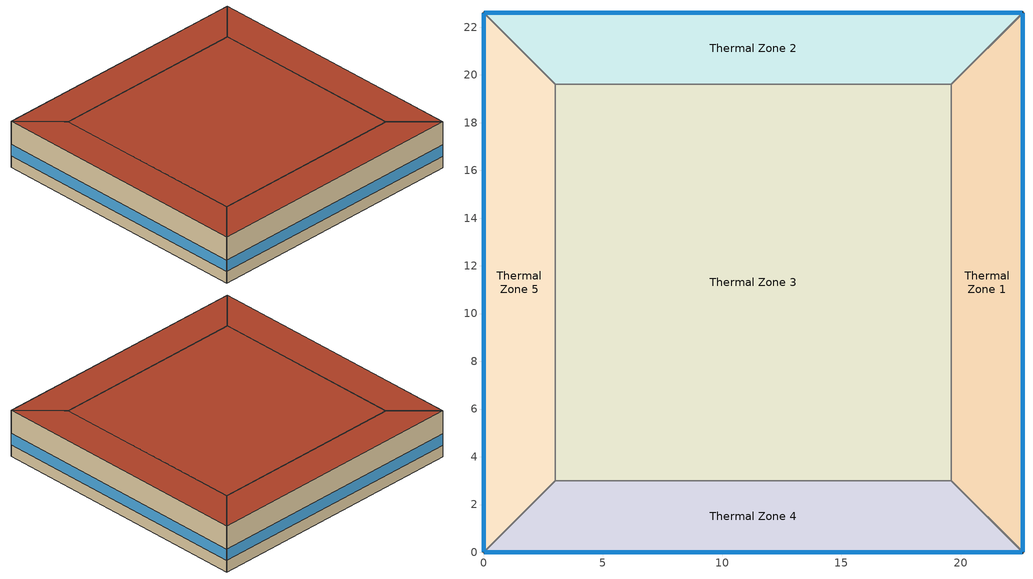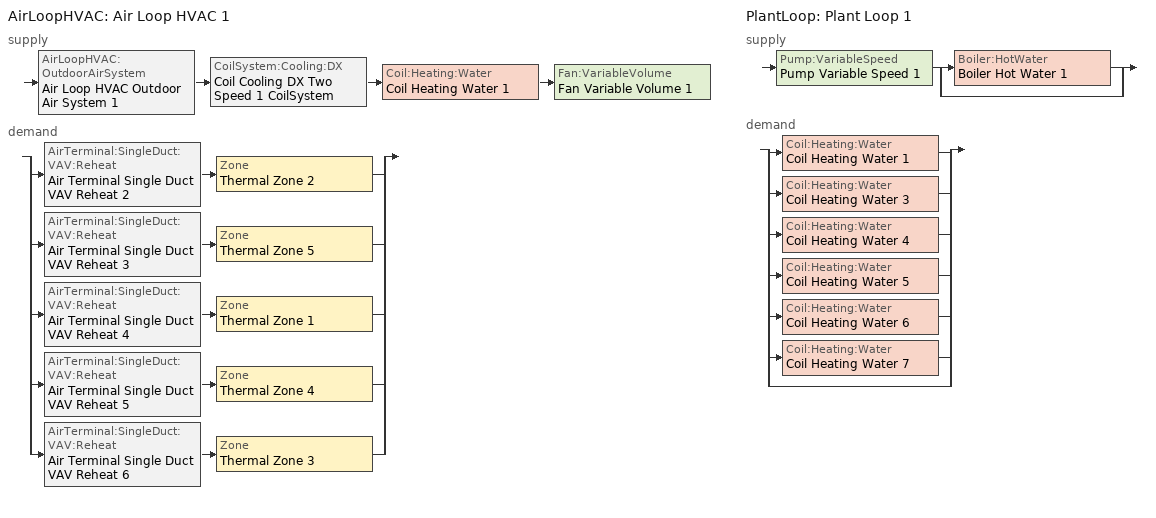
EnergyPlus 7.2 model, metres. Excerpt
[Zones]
Thermal Zone 2
 floor ground (000_ExtSlabCarpet_4in_ClimateZone 1-8): 0,22.61 22.61,22.61 19.61,19.61 3,19.61 z0
 wall outside (ASHRAE_189.1-2009_ExtWall_SteelFrame_ClimateZone 4-8): 22.61,22.61 0,22.61 z0:4
 wall to Thermal Zone 1 (000_Interior Wall): 19.61,19.61 22.61,22.61 z0:4
 wall to Thermal Zone 3 (000_Interior Wall): 3,19.61 19.61,19.61 z0:4
 wall to Thermal Zone 5 (000_Interior Wall): 0,22.61 3,19.61 z0:4
 window (ASHRAE_189.1-2009_ExtWindow_ClimateZone 4-5): 22.58,22.61 0.03,22.61 z1:2
 roof outside (ASHRAE_189.1-2009_ExtRoof_IEAD_ClimateZone 2-5): 3,19.61 19.61,19.61 22.61,22.61 0,22.61 z4
Thermal Zone 3
 floor ground (000_ExtSlabCarpet_4in_ClimateZone 1-8): 3,3 3,19.61 19.61,19.61 19.61,3 z0
 wall to Thermal Zone 5 (000_Interior Wall): 3,19.61 3,3 z0:4
 wall to Thermal Zone 4 (000_Interior Wall): 3,3 19.61,3 z0:4
 wall to Thermal Zone 1 (000_Interior Wall): 19.61,3 19.61,19.61 z0:4
 roof outside (ASHRAE_189.1-2009_ExtRoof_IEAD_ClimateZone 2-5): 19.61,3 19.61,19.61 3,19.61 3,3 z4
Thermal Zone 1
 floor ground (000_ExtSlabCarpet_4in_ClimateZone 1-8): 22.61,22.61 22.61,0 19.61,3 19.61,19.61 z0
 wall outside (ASHRAE_189.1-2009_ExtWall_SteelFrame_ClimateZone 4-8): 22.61,0 22.61,22.61 z0:4
 wall to Thermal Zone 4 (000_Interior Wall): 19.61,3 22.61,0 z0:4
 window (ASHRAE_189.1-2009_ExtWindow_ClimateZone 4-5): 22.61,0.03 22.61,22.58 z1:2
 roof outside (ASHRAE_189.1-2009_ExtRoof_IEAD_ClimateZone 2-5): 19.61,19.61 19.61,3 22.61,0 22.61,22.61 z4
Thermal Zone 4
 floor ground (000_ExtSlabCarpet_4in_ClimateZone 1-8): 22.61,0 0,0 3,3 19.61,3 z0
 wall outside (ASHRAE_189.1-2009_ExtWall_SteelFrame_ClimateZone 4-8): 0,0 22.61,0 z0:4
 wall to Thermal Zone 5 (000_Interior Wall): 3,3 0,0 z0:4
 window (ASHRAE_189.1-2009_ExtWindow_ClimateZone 4-5): 0.03,0 22.58,0 z1:2
 roof outside (ASHRAE_189.1-2009_ExtRoof_IEAD_ClimateZone 2-5): 19.61,3 3,3 0,0 22.61,0 z4
Thermal Zone 5
 floor ground (000_ExtSlabCarpet_4in_ClimateZone 1-8): 0,0 0,22.61 3,19.61 3,3 z0
 wall outside (ASHRAE_189.1-2009_ExtWall_SteelFrame_ClimateZone 4-8): 0,22.61 0,0 z0:4
 window (ASHRAE_189.1-2009_ExtWindow_ClimateZone 4-5): 0,22.58 0,0.03 z1:2
 roof outside (ASHRAE_189.1-2009_ExtRoof_IEAD_ClimateZone 2-5): 3,3 3,19.61 0,22.61 0,0 z4
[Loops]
AirLoopHVAC 'Air Loop HVAC 1'
 supply: AirLoopHVAC:OutdoorAirSystem 'Air Loop HVAC Outdoor Air System 1' > CoilSystem:Cooling:DX 'Coil Cooling DX Two Speed 1 CoilSystem' > Coil:Heating:Water 'Coil Heating Water 1' > Fan:VariableVolume 'Fan Variable Volume 1'
 demand: split
  | AirTerminal:SingleDuct:VAV:Reheat 'Air Terminal Single Duct VAV Reheat 2' > Zone 'Thermal Zone 2'
  | AirTerminal:SingleDuct:VAV:Reheat 'Air Terminal Single Duct VAV Reheat 3' > Zone 'Thermal Zone 5'
  | AirTerminal:SingleDuct:VAV:Reheat 'Air Terminal Single Duct VAV Reheat 4' > Zone 'Thermal Zone 1'
  | AirTerminal:SingleDuct:VAV:Reheat 'Air Terminal Single Duct VAV Reheat 5' > Zone 'Thermal Zone 4'
  | AirTerminal:SingleDuct:VAV:Reheat 'Air Terminal Single Duct VAV Reheat 6' > Zone 'Thermal Zone 3'
PlantLoop 'Plant Loop 1'
 supply: Pump:VariableSpeed 'Pump Variable Speed 1' > split
  | Boiler:HotWater 'Boiler Hot Water 1'
  | bypass
 demand: split
  | Coil:Heating:Water 'Coil Heating Water 1'
  | Coil:Heating:Water 'Coil Heating Water 3'
  | Coil:Heating:Water 'Coil Heating Water 4'
  | Coil:Heating:Water 'Coil Heating Water 5'
  | Coil:Heating:Water 'Coil Heating Water 6'
  | Coil:Heating:Water 'Coil Heating Water 7'
  | bypass
[Site:Location]
Sacramento Executive Arpt_CA_USA Design_Conditions: Latitude {deg}=38.5; Longitude {deg}=-121.5; Time Zone {hr}=-8; Elevation {m}=5
[SizingPeriod:DesignDay] Day of Month=21; Dry-Bulb Temperature Range Modifier Type=DefaultMultipliers; Barometric Pressure {Pa}=101265; Rain Indicator=No; Snow Indicator=No; Daylight Saving Time Indicator=No
Name | Month | Day Type | Maximum Dry-Bulb Temperature {C} | Daily Dry-Bulb Temperature Range {deltaC} | Humidity Condition Type | Wetbulb or DewPoint at Maximum Dry-Bulb {C} | Wind Speed {m/s} | Wind Direction {deg} | Solar Model Indicator | ASHRAE Clear Sky Optical Depth for Beam Irradiance (taub) | ASHRAE Clear Sky Optical Depth for Diffuse Irradiance (taud) | Sky Clearness
Sacramento Executive Arpt Ann Clg 1% Condns DP=>MDB | 7 | SummerDesignDay | 26.9 | 18.1 | Dewpoint | 16.5 | 3.4 | 220 | ASHRAETau | 0.382 | 2.325
Sacramento Executive Arpt Ann Htg Wind 99% Condns WS=>MCDB | 12 | WinterDesignDay | 11.4 | 0 | Wetbulb | 11.4 | 10.6 | 320 | ASHRAEClearSky |  |  | 0
Sacramento Executive Arpt Ann Clg .4% Condns DP=>MDB | 7 | SummerDesignDay | 29.1 | 18.1 | Dewpoint | 17.7 | 3.4 | 220 | ASHRAETau | 0.382 | 2.325
Sacramento Executive Arpt Ann Hum_n 99.6% Condns DP=>MCDB | 12 | WinterDesignDay | 10.8 | 0 | Dewpoint | -6.4 | 0.9 | 320 | ASHRAEClearSky |  |  | 0
[Building]
Building 1
[Material] Thermal Absorptance=0.9
Name | Roughness | Thickness {m} | Conductivity {W/m-K} | Density {kg/m3} | Specific Heat {J/kg-K} | Solar Absorptance | Visible Absorptance
000_G01a 19mm gypsum board | MediumSmooth | 0.019 | 0.16 | 800 | 1090 | 0.7 | 0.7
Roof Membrane | VeryRough | 0.0095 | 0.16 | 1121.29 | 1460 | 0.7 | 0.7
Roof Insulation [21] | MediumRough | 0.2105 | 0.049 | 265 | 836.8 | 0.7 | 0.7
Wall Insulation [39] | MediumRough | 0.1184 | 0.045 | 265 | 836.8 | 0.7 | 0.7
1/2IN Gypsum | Smooth | 0.0127 | 0.16 | 784.9 | 830 | 0.92 | 0.92
Metal Decking | MediumSmooth | 0.0015 | 45.006 | 7680 | 418.4 | 0.7 | 0.3
MAT-CC05 4 HW CONCRETE | Rough | 0.1016 | 1.311 | 2240 | 836.8 | 0.7 | 0.7
[Material:AirGap]
000_F04 Wall air space resistance: Thermal Resistance {m2-K/W}=0.15
[Material:NoMass] Thermal Absorptance=0.9; Solar Absorptance=0.7
Name | Roughness | Thermal Resistance {m2-K/W} | Visible Absorptance
MAT-SHEATH | Rough | 0.3626 | 0.7
CP02 CARPET PAD | VeryRough | 0.2165 | 0.8
[WindowMaterial:Glazing]
Theoretical Glass [207]: Optical Data Type=SpectralAverage; Thickness {m}=0.003; Solar Transmittance at Normal Incidence=0.3311; Front Side Solar Reflectance at Normal Incidence=0.6189; Back Side Solar Reflectance at Normal Incidence=0.6189; Visible Transmittance at Normal Incidence=0.44; Front Side Visible Reflectance at Normal Incidence=0.51; Back Side Visible Reflectance at Normal Incidence=0.51; Infrared Transmittance at Normal Incidence=0; Front Side Infrared Hemispherical Emissivity=0.9; Back Side Infrared Hemispherical Emissivity=0.9; Conductivity {W/m-K}=0.0133; Dirt Correction Factor for Solar and Visible Transmittance=1; Solar Diffusing=No
[Construction]
ASHRAE_189.1-2009_ExtWindow_ClimateZone 4-5: Theoretical Glass [207]
ASHRAE_189.1-2009_ExtRoof_IEAD_ClimateZone 2-5: Roof Membrane, Roof Insulation [21], Metal Decking
000_Interior Wall: 000_G01a 19mm gypsum board, 000_F04 Wall air space resistance, 000_G01a 19mm gypsum board
000_ExtSlabCarpet_4in_ClimateZone 1-8: MAT-CC05 4 HW CONCRETE, CP02 CARPET PAD
ASHRAE_189.1-2009_ExtWall_SteelFrame_ClimateZone 4-8: MAT-SHEATH, Wall Insulation [39], 1/2IN Gypsum
[AirLoopHVAC]
Air Loop HVAC 1: Design Supply Air Flow Rate {m3/s}=AutoSize
[Sizing:System]
Air Loop HVAC 1: Type of Load to Size On=Sensible; Design Outdoor Air Flow Rate {m3/s}=Autosize; Minimum System Air Flow Ratio=0.3; Preheat Design Temperature {C}=7; Preheat Design Humidity Ratio {kgWater/kgDryAir}=0.008; Precool Design Temperature {C}=12.8; Precool Design Humidity Ratio {kgWater/kgDryAir}=0.008; Central Cooling Design Supply Air Temperature {C}=12.8; Central Heating Design Supply Air Temperature {C}=12.8; Sizing Option=NonCoincident; 100% Outdoor Air in Cooling=Yes; 100% Outdoor Air in Heating=Yes; Central Cooling Design Supply Air Humidity Ratio {kgWater/kgDryAir}=0.0085; Central Heating Design Supply Air Humidity Ratio {kgWater/kgDryAir}=0.008; Cooling Design Air Flow Method=DesignDay; Cooling Design Air Flow Rate {m3/s}=0; Heating Design Air Flow Method=DesignDay; Heating Design Air Flow Rate {m3/s}=0; System Outdoor Air Method=ZoneSum
[Controller:WaterCoil]
Controller Water Coil 1: Control Variable=Temperature; Action=Normal; Actuator Variable=Flow; Controller Convergence Tolerance {deltaC}=Autosize; Maximum Actuated Flow {m3/s}=Autosize; Minimum Actuated Flow {m3/s}=1e-07
[AvailabilityManager:Scheduled]
Name | Schedule
AvailabilityManager:Scheduled {cbd7d60f-dbeb-4e74-8928-43159a7474a2} | Schedule:Compact {c191d588-8595-462d-a166-1e494c150cc8}
AvailabilityManager:Scheduled {314ea14e-92b1-4d74-a00e-c4ac1441609c} | Schedule:Compact {0519f88d-43c7-4cb6-afec-5af8ebe2dea5}
[Controller:OutdoorAir]
Controller Outdoor Air 1: Minimum Outdoor Air Flow Rate {m3/s}=Autosize; Maximum Outdoor Air Flow Rate {m3/s}=Autosize; Economizer Control Type=FixedDryBulb; Economizer Control Action Type=ModulateFlow; Economizer Maximum Limit Dry-Bulb Temperature {C}=30; Economizer Maximum Limit Enthalpy {J/kg}=64000; Economizer Minimum Limit Dry-Bulb Temperature {C}=-100; Lockout Type=NoLockout; Minimum Limit Type=FixedMinimum; High Humidity Control=No; Control High Indoor Humidity Based on Outdoor Humidity Ratio=Yes; Heat Recovery Bypass Control Type=BypassWhenOAFlowGreaterThanMinimum
[SetpointManager:MixedAir] Control Variable=Temperature
Setpoint Manager Mixed Air 3; Setpoint Manager Mixed Air 2; Setpoint Manager Mixed Air 1
[CoilSystem:Cooling:DX]
Coil Cooling DX Two Speed 1 CoilSystem: Availability Schedule=Always_On; Cooling Coil=Coil Cooling DX Two Speed 1
[Coil:Cooling:DX:TwoSpeed]
Coil Cooling DX Two Speed 1: Availability Schedule=Always_On; Rated High Speed Total Cooling Capacity {W}=Autosize; Rated High Speed Sensible Heat Ratio=Autosize; Rated High Speed COP {W/W}=5.5; Rated High Speed Air Flow Rate {m3/s}=Autosize; Total Cooling Capacity Function of Temperature Curve=Curve Biquadratic 1; Total Cooling Capacity Function of Flow Fraction Curve=Curve Quadratic 1; Energy Input Ratio Function of Temperature Curve=Curve Biquadratic 2; Energy Input Ratio Function of Flow Fraction Curve=Curve Quadratic 2; Part Load Fraction Correlation Curve=Curve Quadratic 3; Rated Low Speed Total Cooling Capacity {W}=Autosize; Rated Low Speed Sensible Heat Ratio=0.69; Rated Low Speed COP {W/W}=6.6; Rated Low Speed Air Flow Rate {m3/s}=Autosize; Low Speed Total Cooling Capacity Function of Temperature Curve=Curve Biquadratic 3; Low Speed Energy Input Ratio Function of Temperature Curve=Curve Biquadratic 4; Condenser Type=AirCooled; High Speed Evaporative Condenser Effectiveness=0; Low Speed Evaporative Condenser Effectiveness=0; Basin Heater Capacity {W/K}=10; Basin Heater Setpoint Temperature {C}=2
[Coil:Heating:Water] Availability Schedule=Always_On; U-Factor Times Area Value {W/K}=Autosize; Maximum Water Flow Rate {m3/s}=Autosize; Performance Input Method=UFactorTimesAreaAndDesignWaterFlowRate; Rated Capacity {W}=Autosize; Rated Inlet Water Temperature {C}=82.2; Rated Inlet Air Temperature {C}=16.6; Rated Outlet Water Temperature {C}=71.1; Rated Outlet Air Temperature {C}=32.2; Rated Ratio for Air and Water Convection=0.5
Coil Heating Water 1; Coil Heating Water 3; Coil Heating Water 4; Coil Heating Water 5; Coil Heating Water 6; Coil Heating Water 7
[Fan:VariableVolume]
Fan Variable Volume 1: Availability Schedule=Always_On; Fan Efficiency=0.5; Pressure Rise {Pa}=500; Maximum Flow Rate {m3/s}=AutoSize; Fan Power Minimum Flow Rate Input Method=FixedFlowRate; Fan Power Minimum Flow Fraction=0; Fan Power Minimum Air Flow Rate {m3/s}=0; Motor Efficiency=0.93; Motor In Airstream Fraction=1; Fan Power Coefficient 1=0.0407599; Fan Power Coefficient 2=0.088045; Fan Power Coefficient 3=-0.0729261; Fan Power Coefficient 4=0.94374; Fan Power Coefficient 5=0
[SetpointManager:Scheduled] Control Variable=Temperature
Name | Schedule
Setpoint Manager Scheduled 1 | Deck_Temperature
Setpoint Manager Scheduled 2 | Hot_Water_Temperature
[AirTerminal:SingleDuct:VAV:Reheat] Availability Schedule=Always_On; Maximum Air Flow Rate {m3/s}=Autosize; Zone Minimum Air Flow Input Method=Constant; Constant Minimum Air Flow Fraction=0.3; Fixed Minimum Air Flow Rate {m3/s}=0.3; Maximum Hot Water or Steam Flow Rate {m3/s}=Autosize; Minimum Hot Water or Steam Flow Rate {m3/s}=0; Convergence Tolerance=0.001; Damper Heating Action=Normal; Maximum Flow per Zone Floor Area During Reheat {m3/s-m2}=Autocalculate; Maximum Flow Fraction During Reheat=Autocalculate; Maximum Reheat Air Temperature {C}=35
Name | Reheat Coil
Air Terminal Single Duct VAV Reheat 2 | Coil Heating Water 3
Air Terminal Single Duct VAV Reheat 3 | Coil Heating Water 4
Air Terminal Single Duct VAV Reheat 4 | Coil Heating Water 5
Air Terminal Single Duct VAV Reheat 5 | Coil Heating Water 6
Air Terminal Single Duct VAV Reheat 6 | Coil Heating Water 7
[PlantLoop]
Plant Loop 1: Fluid Type=Water; Plant Equipment Operation Scheme=Plant Loop 1 Operation Scheme List; Maximum Loop Temperature {C}=100; Minimum Loop Temperature {C}=0; Maximum Loop Flow Rate {m3/s}=Autosize; Minimum Loop Flow Rate {m3/s}=0; Plant Loop Volume {m3}=Autocalculate; Load Distribution Scheme=Optimal
[PlantEquipmentOperationSchemes]
Plant Loop 1 Operation Scheme List: Control Scheme Object Type 1=PlantEquipmentOperation:HeatingLoad; Control Scheme Name 1=Plant Loop 1 Heating Operation Scheme; Control Scheme Schedule Name 1=Plant Loop 1 On Schedule
[PlantEquipmentOperation:HeatingLoad]
Plant Loop 1 Heating Operation Scheme: Load Range Lower Limit 1 {W}=0; Load Range Upper Limit 1 {W}=1000000000; Range Equipment List Name 1=Plant Loop 1 Heating Equipment List
[PlantEquipmentList]
Plant Loop 1 Heating Equipment List: Boiler:HotWater, Boiler Hot Water 1
[Sizing:Plant]
Plant Loop 1: Loop Type=Heating; Design Loop Exit Temperature {C}=82; Loop Design Temperature Difference {deltaC}=11
[Pump:VariableSpeed]
Pump Variable Speed 1: Rated Flow Rate {m3/s}=Autosize; Rated Pump Head {Pa}=179352; Rated Power Consumption {W}=Autosize; Motor Efficiency=0.9; Fraction of Motor Inefficiencies to Fluid Stream=0; Coefficient 1 of the Part Load Performance Curve=0; Coefficient 2 of the Part Load Performance Curve=1; Coefficient 3 of the Part Load Performance Curve=0; Coefficient 4 of the Part Load Performance Curve=0; Minimum Flow Rate {m3/s}=0; Pump Control Type=Intermittent
[Boiler:HotWater]
Boiler Hot Water 1: Fuel Type=NaturalGas; Nominal Capacity {W}=Autosize; Nominal Thermal Efficiency=0.66; Design Water Outlet Temperature {C}=82; Design Water Flow Rate {m3/s}=Autosize; Minimum Part Load Ratio=0; Maximum Part Load Ratio=1; Optimum Part Load Ratio=1; Water Outlet Upper Temperature Limit {C}=99; Boiler Flow Mode=ConstantFlow; Parasitic Electric Load {W}=0; Sizing Factor=1
[Zone]
Thermal Zone 2; Thermal Zone 3; Thermal Zone 1; Thermal Zone 4; Thermal Zone 5
[ZoneControl:Thermostat] Control Object Type 1=ThermostatSetpoint:DualSetpoint; Control Name 1=Thermostat Setpoint Dual Setpoint 1
Name | Zone or ZoneList | Control Type Schedule
Thermal Zone 2 Thermostat | Thermal Zone 2 | Thermal Zone 2 Thermostat Schedule
Thermal Zone 3 Thermostat | Thermal Zone 3 | Thermal Zone 3 Thermostat Schedule
Thermal Zone 1 Thermostat | Thermal Zone 1 | Thermal Zone 1 Thermostat Schedule
Thermal Zone 4 Thermostat | Thermal Zone 4 | Thermal Zone 4 Thermostat Schedule
Thermal Zone 5 Thermostat | Thermal Zone 5 | Thermal Zone 5 Thermostat Schedule
[ThermostatSetpoint:DualSetpoint]
Thermostat Setpoint Dual Setpoint 1: Heating Setpoint Temperature Schedule=Heating Sch; Cooling Setpoint Temperature Schedule=Cooling Sch
[Zone equipment]
Thermal Zone 2: Air Terminal Single Duct VAV Reheat 2
Thermal Zone 3: Air Terminal Single Duct VAV Reheat 6
Thermal Zone 1: Air Terminal Single Duct VAV Reheat 4
Thermal Zone 4: Air Terminal Single Duct VAV Reheat 5
Thermal Zone 5: Air Terminal Single Duct VAV Reheat 3
[Sizing:Zone] Zone Cooling Design Supply Air Temperature Input Method=SupplyAirTemperature; Zone Cooling Design Supply Air Temperature {C}=14; Zone Heating Design Supply Air Temperature Input Method=SupplyAirTemperature; Zone Heating Design Supply Air Temperature {C}=40; Zone Cooling Design Supply Air Humidity Ratio {kgWater/kgDryAir}=0.0085; Zone Heating Design Supply Air Humidity Ratio {kgWater/kgDryAir}=0.008; Cooling Design Air Flow Method=DesignDay; Cooling Design Air Flow Rate {m3/s}=0; Cooling Minimum Air Flow per Zone Floor Area {m3/s-m2}=0.000762; Cooling Minimum Air Flow {m3/s}=0; Cooling Minimum Air Flow Fraction=0; Heating Design Air Flow Method=DesignDay; Heating Design Air Flow Rate {m3/s}=0; Heating Maximum Air Flow per Zone Floor Area {m3/s-m2}=0.002032; Heating Maximum Air Flow {m3/s}=0.141576; Heating Maximum Air Flow Fraction=0.3
Thermal Zone 2; Thermal Zone 3; Thermal Zone 1; Thermal Zone 4; Thermal Zone 5
[Schedule:Day:Interval]
Deck_Temperature_Default; Deck_Temperature_Summer_Design_Day; Deck_Temperature_Winter_Design_Day: No, 24:00, 12.8
Hot_Water_Temperature_Summer_Design_Day; Hot_Water_Temperature_Default; Hot_Water_Temperature_Winter_Design_Day: No, 24:00, 67
Always_On_Winter_Design_Day; Always_On_Default; Always_On_Summer_Design_Day: No, 24:00, 1
Heating Sch Default: No, 24:00, 24
Cooling Sch Default: No, 24:00, 28
[Schedule:Week:Daily]
Schedule:Week:Daily {07eea8fc-3e89-4720-b346-974881b461e8}: Cooling Sch Default, Cooling Sch Default, Cooling Sch Default, Cooling Sch Default, Cooling Sch Default, Cooling Sch Default, Cooling Sch Default, Cooling Sch Default, Cooling Sch Default, Cooling Sch Default, Cooling Sch Default, Cooling Sch Default
Schedule:Week:Daily {da3e237e-9ac5-4918-896f-ed66796bcf1b}: Heating Sch Default, Heating Sch Default, Heating Sch Default, Heating Sch Default, Heating Sch Default, Heating Sch Default, Heating Sch Default, Heating Sch Default, Heating Sch Default, Heating Sch Default, Heating Sch Default, Heating Sch Default
Schedule:Week:Daily {fddc144e-7657-4fce-904a-5128500eb281}: Deck_Temperature_Default, Deck_Temperature_Default, Deck_Temperature_Default, Deck_Temperature_Default, Deck_Temperature_Default, Deck_Temperature_Default, Deck_Temperature_Default, Deck_Temperature_Default, Deck_Temperature_Summer_Design_Day, Deck_Temperature_Winter_Design_Day, Deck_Temperature_Default, Deck_Temperature_Default
Schedule:Week:Daily {9b76ed13-346d-4c12-9175-b87e039f20a0}: Always_On_Default, Always_On_Default, Always_On_Default, Always_On_Default, Always_On_Default, Always_On_Default, Always_On_Default, Always_On_Default, Always_On_Summer_Design_Day, Always_On_Winter_Design_Day, Always_On_Default, Always_On_Default
Schedule:Week:Daily {56a929a2-64e7-4851-8758-bb8cfb9668b7}: Hot_Water_Temperature_Default, Hot_Water_Temperature_Default, Hot_Water_Temperature_Default, Hot_Water_Temperature_Default, Hot_Water_Temperature_Default, Hot_Water_Temperature_Default, Hot_Water_Temperature_Default, Hot_Water_Temperature_Default, Hot_Water_Temperature_Summer_Design_Day, Hot_Water_Temperature_Winter_Design_Day, Hot_Water_Temperature_Default, Hot_Water_Temperature_Default
[Schedule:Year]
Cooling Sch: Schedule:Week:Daily {07eea8fc-3e89-4720-b346-974881b461e8}, 1, 1, 12, 31
Heating Sch: Schedule:Week:Daily {da3e237e-9ac5-4918-896f-ed66796bcf1b}, 1, 1, 12, 31
Deck_Temperature: Schedule:Week:Daily {fddc144e-7657-4fce-904a-5128500eb281}, 1, 1, 12, 31
Always_On: Schedule:Week:Daily {9b76ed13-346d-4c12-9175-b87e039f20a0}, 1, 1, 12, 31
Hot_Water_Temperature: Schedule:Week:Daily {56a929a2-64e7-4851-8758-bb8cfb9668b7}, 1, 1, 12, 31
[Schedule:Compact]
Schedule:Compact {c191d588-8595-462d-a166-1e494c150cc8}; Schedule:Compact {0519f88d-43c7-4cb6-afec-5af8ebe2dea5}; Plant Loop 1 On Schedule: Through: 12/31, For: AllDays, Until: 24:00, 1
Thermal Zone 2 Thermostat Schedule; Thermal Zone 3 Thermostat Schedule; Thermal Zone 1 Thermostat Schedule; Thermal Zone 4 Thermostat Schedule; Thermal Zone 5 Thermostat Schedule: Through: 12/31, For: AllDays, Until: 24:00, 4
[Curve:Biquadratic]
Name | Coefficient1 Constant | Coefficient2 x | Coefficient3 x**2 | Coefficient4 y | Coefficient5 y**2 | Coefficient6 x*y | Minimum Value of x {BasedOnField A2} | Maximum Value of x {BasedOnField A2} | Minimum Value of y {BasedOnField A3} | Maximum Value of y {BasedOnField A3}
Curve Biquadratic 1 | 0.42415 | 0.04426 | -0.00042 | 0.00333 | -8e-05 | -0.00021 | 17 | 22 | 13 | 46
Curve Biquadratic 2 | 1.23649 | -0.02431 | 0.00057 | -0.01434 | 0.00063 | -0.00038 | 17 | 22 | 13 | 46
Curve Biquadratic 3; Curve Biquadratic 4 | 0 | 0 | 0 | 0 | 0 | 0 | 0 | 1 | 0 | 1
[Curve:Quadratic]
Name | Coefficient1 Constant | Coefficient2 x | Coefficient3 x**2 | Minimum Value of x {BasedOnField A2} | Maximum Value of x {BasedOnField A2}
Curve Quadratic 1 | 0.77136 | 0.34053 | -0.11088 | 0.75918 | 1.13877
Curve Quadratic 2 | 1.2055 | -0.32953 | 0.12308 | 0.75918 | 1.13877
Curve Quadratic 3 | 0.771 | 0.229 | 0 | 0 | 1
